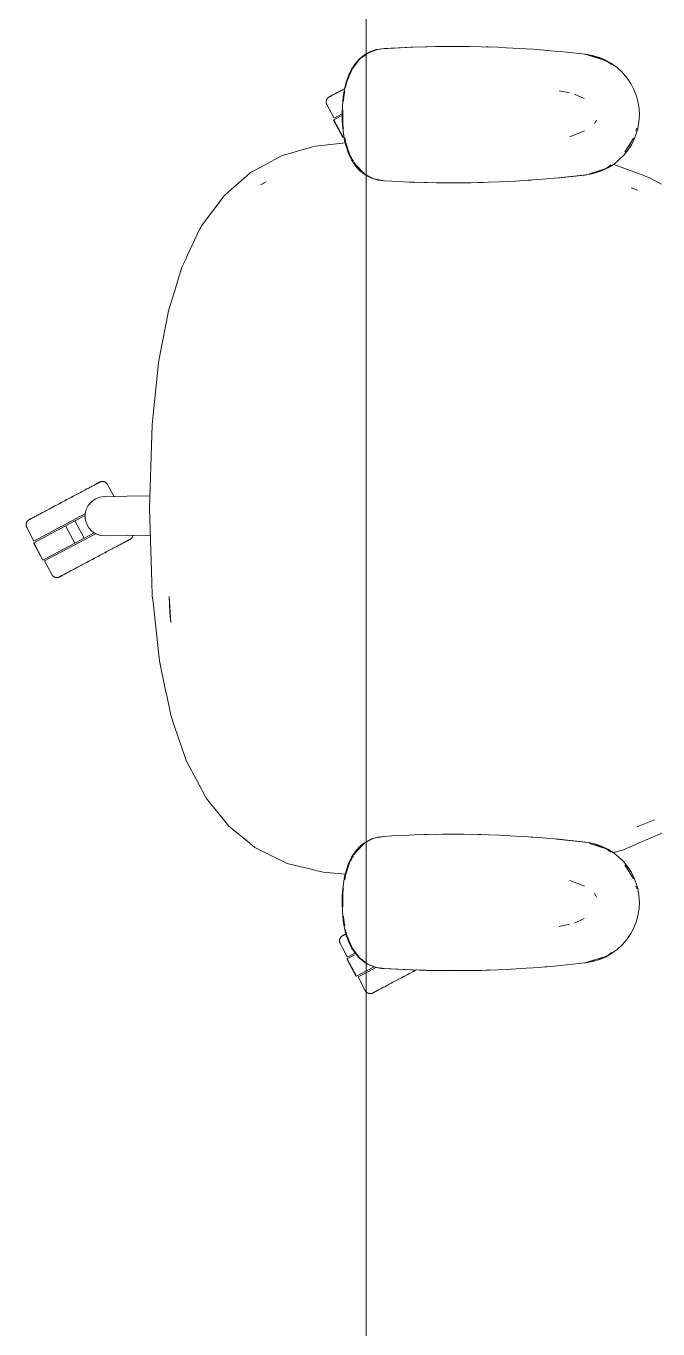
# Model space of a CAD drawing. Header units: millimetres. Extents: x 155927 to 295199, y -4084 to 97293.
# Drawn here: x 195738 to 196188, y 12159 to 13086 of the extents above; entities that cross this region are included whole.
import ezdxf

# ---------------------------------------------------------------- set-up
doc = ezdxf.new("R2010")
doc.units = ezdxf.units.MM
doc.header["$MEASUREMENT"] = 0
doc.layers.add('G-IMPT', color=8, linetype='CONTINUOUS', lineweight=9)
doc.layers.add('I-FURN', color=8, linetype='CONTINUOUS', lineweight=9)

msp = doc.modelspace()

# ---------------------------------------------------------------- linework, layer by layer
at = {"layer": 'G-IMPT'}
for p, q in [((195987.53, 13068.8), (195981.33, 13066.39)), ((195982.36, 13067.06), (195986, 13068.45)), ((195987.35, 13068.82), (195986, 13068.45)), ((195987.35, 13068.82), (195989.74, 13069.26)), ((195987.53, 13068.8), (195991.37, 13069.38)), ((195991.39, 13069.51), (195989.74, 13069.26)), ((196013.17, 13070.6), (195991.39, 13069.51)), ((196011.96, 13070.56), (195991.39, 13069.51)), ((195991.39, 13069.51), (195993, 13069.63)), ((196013.17, 13070.6), (195993, 13069.63)), ((196033.36, 13071.07), (196011.96, 13070.56)), ((196023.53, 13070.9), (196011.96, 13070.56)), ((196011.96, 13070.56), (196013.17, 13070.6)), ((196033.36, 13071.07), (196013.17, 13070.6)), ((196023.53, 13070.9), (196042.75, 13071.11)), ((196033.36, 13071.07), (196023.53, 13070.9)), ((196053.55, 13071.02), (196023.53, 13070.9)), ((196031.32, 13071.05), (196029.41, 13070.97)), ((196033.36, 13071.03), (196031.32, 13071.05)), ((196053.55, 13071.02), (196033.36, 13071.07)), ((196053.55, 13071.02), (196042.75, 13071.11)), ((196053.55, 13071.02), (196061.96, 13070.85)), ((196073.72, 13070.47), (196061.96, 13070.85)), ((196066.9, 13070.72), (196065.4, 13070.73)), ((196068.84, 13070.61), (196066.9, 13070.72)), ((196073.72, 13070.47), (196079.75, 13070.21)), ((196093.89, 13069.4), (196079.75, 13070.21)), ((196098.97, 13069.08), (196093.89, 13069.4)), ((196098.97, 13069.08), (196114.03, 13067.83)), ((196107.16, 13068.43), (196108.83, 13068.26)), ((196114.03, 13067.83), (196118.16, 13067.48)), ((196118.16, 13067.48), (196136.09, 13065.58)), ((195969.87, 13054.93), (195972.52, 13058.98)), ((195975.71, 13062.22), (195970.49, 13055.43)), ((195972.52, 13058.98), (195975.19, 13062.02)), ((195978.93, 13065.1), (195975.19, 13062.02)), ((195980.12, 13065.49), (195975.71, 13062.22)), ((195980.12, 13065.78), (195978.93, 13065.1)), ((195982.36, 13067.06), (195980.12, 13065.78)), ((195981.33, 13066.39), (195980.12, 13065.49)), ((196135.57, 13065.58), (196148.04, 13061.75)), ((196135.57, 13065.58), (196138.89, 13064.66)), ((196136.09, 13065.58), (196141.13, 13064.68)), ((196144.54, 13063.53), (196136.14, 13065.45)), ((196148.04, 13061.75), (196138.89, 13064.66)), ((196145.99, 13063.22), (196141.13, 13064.68)), ((196144.54, 13063.53), (196152.61, 13059.8)), ((196150.23, 13061.41), (196145.99, 13063.22)), ((196150.23, 13061.41), (196154.67, 13058.89)), ((196154.72, 13058.2), (196152.61, 13059.8)), ((196158.76, 13055.9), (196154.67, 13058.89)), ((195966.3, 13046.53), (195967.88, 13050.86)), ((195966.32, 13045.41), (195968.65, 13051.04)), ((195969.87, 13054.93), (195967.88, 13050.86)), ((195970.49, 13055.43), (195968.65, 13051.04)), ((196158.76, 13055.9), (196162.19, 13052.73)), ((196165.52, 13048.9), (196162.19, 13052.73)), ((196168.35, 13044.73), (196165.52, 13048.9)), ((195963.87, 13035.11), (195964.87, 13041.05)), ((195966.3, 13046.53), (195964.87, 13041.05)), ((195966.32, 13045.41), (195965.61, 13041.95)), ((196117.37, 13039.61), (196124.81, 13038.04)), ((196168.35, 13044.73), (196170.54, 13040.57)), ((196170.54, 13040.57), (196172.37, 13035.85)), ((195963.87, 13035.11), (195963.3, 13028.96)), ((195964.28, 13035.45), (195964.09, 13032.25)), ((195965.05, 13039.2), (195964.28, 13035.45)), ((196135.2, 13034), (196128.42, 13037.27)), ((196173.63, 13030.99), (196172.37, 13035.85)), ((196173.63, 13030.99), (196174.28, 13026.47)), ((195963.12, 13022.63), (195963.3, 13028.96)), ((195963.21, 13018.12), (195963.12, 13022.63)), ((195963.69, 13025.74), (195963.5, 13022.63)), ((195963.73, 13015.46), (195963.5, 13022.63)), ((196174.45, 13022.63), (196174.15, 13017.59)), ((196174.45, 13022.63), (196174.28, 13026.47)), ((195963.21, 13018.12), (195963.79, 13010.8)), ((195963.73, 13015.46), (195964.12, 13012.68)), ((196142.82, 13016.58), (196142.52, 13016.13)), ((196143.84, 13018.8), (196142.82, 13016.58)), ((196171.91, 13010.95), (196172.53, 13012.98)), ((196173.28, 13012.64), (196172.71, 13010.51)), ((196174.15, 13017.59), (196173.28, 13012.64)), ((195965.57, 13002.7), (195944.29, 13000.28)), ((195964.9, 13004.04), (195963.79, 13010.8)), ((195965.88, 13000.12), (195964.9, 13004.04)), ((195964.99, 13006.49), (195965.45, 13003.2)), ((195965.45, 13003.2), (195968.48, 12993.81)), ((196124.87, 13006.91), (196135.3, 13011.05)), ((196170.35, 13005.83), (196164.03, 12995.88)), ((196170.35, 13005.83), (196168.19, 13002.16)), ((196171, 13005.74), (196168.76, 13001.23)), ((196171, 13005.74), (196172.71, 13010.51)), ((195920.69, 12993.64), (195919.57, 12993.04)), ((195942.03, 12999.65), (195920.69, 12993.64)), ((195942.03, 12999.65), (195944.29, 13000.28)), ((195965.88, 13000.12), (195967.62, 12995.03)), ((195967.62, 12995.03), (195969.83, 12990.39)), ((195968.48, 12993.81), (195969.95, 12991.36)), ((196163.3, 12993.7), (196159.7, 12990.15)), ((196163.3, 12993.7), (196166.49, 12997.68)), ((196168.19, 13002.16), (196164.03, 12995.88)), ((196168.76, 13001.23), (196166.49, 12997.68)), ((195908.34, 12987.03), (195897.9, 12981.45)), ((195919.57, 12993.04), (195908.34, 12987.03)), ((195969.83, 12990.39), (195970.63, 12989.02)), ((195970.23, 12990.89), (195971.09, 12989.45)), ((195973.08, 12985.56), (195970.63, 12989.02)), ((195971.56, 12988.66), (195973.45, 12985.51)), ((195972.25, 12987.6), (195979.15, 12980.2)), ((195972.25, 12987.6), (195973.53, 12986.13)), ((195975.94, 12982.52), (195973.08, 12985.56)), ((195973.45, 12985.51), (195979.15, 12980.2)), ((195973.67, 12985.97), (195976.74, 12982.44)), ((196150.74, 12984.41), (196138.89, 12980.59)), ((196141.52, 12980.8), (196149.7, 12984)), ((196152.07, 12984.8), (196147.48, 12982.61)), ((196150.74, 12984.41), (196148.04, 12983.51)), ((196150.74, 12984.41), (196154.32, 12986.83)), ((196152.07, 12984.8), (196156.39, 12987.53)), ((196155.5, 12987.41), (196174.44, 12980.47)), ((196159.7, 12990.15), (196156.39, 12987.53)), ((195882.45, 12967.84), (195897.24, 12980.86)), ((195897.24, 12980.86), (195897.9, 12981.45)), ((195905.2, 12972.84), (195909.09, 12974.79)), ((195907.5, 12974.01), (195909.09, 12974.79)), ((195975.94, 12982.52), (195977.26, 12981.38)), ((195979.15, 12980.2), (195976.74, 12982.44)), ((195980.12, 12979.43), (195977.26, 12981.38)), ((195981.39, 12979.1), (195980.12, 12979.73)), ((195980.48, 12979.18), (195984.81, 12977.19)), ((195981.39, 12979.1), (195985.65, 12977)), ((195988.76, 12976.13), (195984.81, 12977.19)), ((195985.65, 12977), (195993, 12975.63)), ((195992.77, 12975.63), (195988.76, 12976.13)), ((195998.44, 12975.34), (195992.77, 12975.63)), ((195998.44, 12975.34), (196011, 12974.73)), ((196014.54, 12974.6), (196011, 12974.73)), ((196030.21, 12974.23), (196014.54, 12974.6)), ((196075.09, 12974.84), (196067.21, 12974.55)), ((196075.09, 12974.84), (196086.4, 12975.38)), ((196095.27, 12975.94), (196086.4, 12975.38)), ((196095.27, 12975.94), (196105.56, 12976.67)), ((196097.31, 12976.08), (196095.41, 12975.99)), ((196097.31, 12976.08), (196098.73, 12976.21)), ((196116.95, 12977.66), (196105.56, 12976.67)), ((196138.39, 12980.01), (196115.44, 12977.55)), ((196115.44, 12977.55), (196135.57, 12979.68)), ((196138.39, 12980.01), (196116.95, 12977.66)), ((196138.39, 12980.01), (196135.57, 12979.68)), ((196138.39, 12980.01), (196143.35, 12981.16)), ((196138.84, 12980.3), (196141.52, 12980.8)), ((196148.04, 12983.51), (196138.89, 12980.59)), ((196147.48, 12982.61), (196143.35, 12981.16)), ((196174.44, 12980.47), (196180.41, 12978.28)), ((196182.17, 12977.36), (196180.41, 12978.28)), ((196190.07, 12973.21), (196182.17, 12977.36)), ((195882.45, 12967.84), (195879.19, 12964.97)), ((195905.2, 12972.84), (195907.5, 12974.01)), ((196017.94, 12974.55), (196021.27, 12974.4)), ((196023.48, 12974.4), (196021.27, 12974.4)), ((196030.21, 12974.23), (196034.72, 12974.17)), ((196034.72, 12974.17), (196049.44, 12974.18)), ((196054.91, 12974.25), (196049.44, 12974.18)), ((196054.91, 12974.25), (196067.21, 12974.55)), ((196061.68, 12974.39), (196059.61, 12974.39)), ((196063.34, 12974.47), (196061.68, 12974.39)), ((196173.13, 12968.87), (196168.67, 12970.51)), ((196168.67, 12970.51), (196172.55, 12969.13)), ((196173.13, 12968.87), (196172.55, 12969.13)), ((195863.9, 12944.51), (195878.47, 12964)), ((195878.47, 12964), (195879.19, 12964.97)), ((195862.07, 12941.45), (195852.81, 12921.81)), ((195862.07, 12941.45), (195862.5, 12942.16)), ((195863.44, 12943.74), (195862.5, 12942.16)), ((195863.9, 12944.51), (195863.44, 12943.74)), ((195849.18, 12914.13), (195852.37, 12920.89)), ((195852.81, 12921.81), (195852.37, 12920.89)), ((195849.18, 12914.13), (195843.86, 12896.86)), ((195843.86, 12896.86), (195839.67, 12883.25)), ((195839.67, 12883.25), (195838.21, 12875.65)), ((195837.51, 12871.98), (195838.21, 12875.65)), ((195837.51, 12871.98), (195832.64, 12846.6)), ((195832.55, 12846.14), (195828.73, 12809.15)), ((195832.55, 12846.14), (195832.64, 12846.6)), ((195828.73, 12809.15), (195828, 12802.08)), ((195827.77, 12794.82), (195828, 12802.08)), ((195826.16, 12742.66), (195827.77, 12794.82)), ((195827.86, 12690.48), (195826.16, 12742.66)), ((195827.86, 12690.48), (195828.18, 12680.54)), ((195828.67, 12676.16), (195828.18, 12680.54)), ((195840.07, 12680), (195841.31, 12661.72)), ((195840.07, 12680), (195840.7, 12668.67)), ((195828.67, 12676.16), (195832.8, 12638.72)), ((195841.31, 12661.72), (195840.7, 12668.67)), ((195833.28, 12634.3), (195832.8, 12638.72)), ((195837.63, 12613.36), (195833.28, 12634.3)), ((195837.63, 12613.36), (195838.4, 12609.68)), ((195838.4, 12609.68), (195841.27, 12595.86)), ((195843.78, 12588.42), (195841.27, 12595.86)), ((195843.78, 12588.42), (195851.93, 12564.33)), ((195852.81, 12562.67), (195851.93, 12564.33)), ((195863.1, 12543.16), (195852.81, 12562.67)), ((195863.1, 12543.16), (195863.83, 12541.79)), ((195866.54, 12536.66), (195863.83, 12541.79)), ((195866.54, 12536.66), (195878.75, 12521.52)), ((195882.51, 12516.86), (195878.75, 12521.52)), ((196185.25, 12521.47), (196173.39, 12516.55)), ((195897.45, 12504.69), (195882.51, 12516.86)), ((196173.12, 12516.44), (196173.39, 12516.55)), ((196182.18, 12508.44), (196190.35, 12512.01)), ((195897.45, 12504.69), (195901.11, 12501.71)), ((195972.25, 12497.65), (195979.15, 12505.05)), ((195975.94, 12502.73), (195973.08, 12499.69)), ((195973.45, 12499.74), (195979.15, 12505.05)), ((195973.67, 12499.28), (195976.74, 12502.81)), ((195975.94, 12502.73), (195977.26, 12503.87)), ((195979.15, 12505.05), (195976.74, 12502.81)), ((195980.12, 12505.82), (195977.26, 12503.87)), ((195981.39, 12506.15), (195980.12, 12505.52)), ((195980.48, 12506.07), (195984.81, 12508.06)), ((195981.39, 12506.15), (195985.65, 12508.25)), ((195988.76, 12509.12), (195984.81, 12508.06)), ((195985.65, 12508.25), (195993, 12509.62)), ((195992.77, 12509.62), (195988.76, 12509.12)), ((195998.44, 12509.91), (195992.77, 12509.62)), ((195998.44, 12509.91), (196011, 12510.52)), ((196014.54, 12510.64), (196011, 12510.52)), ((196030.21, 12511.02), (196014.54, 12510.64)), ((196017.94, 12510.7), (196021.27, 12510.85)), ((196023.48, 12510.85), (196021.27, 12510.85)), ((196030.21, 12511.02), (196034.72, 12511.08)), ((196034.72, 12511.08), (196049.44, 12511.07)), ((196054.91, 12511), (196049.44, 12511.07)), ((196054.91, 12511), (196067.21, 12510.7)), ((196061.68, 12510.86), (196059.61, 12510.86)), ((196063.34, 12510.78), (196061.68, 12510.86)), ((196075.09, 12510.41), (196067.21, 12510.7)), ((196075.09, 12510.41), (196086.4, 12509.87)), ((196095.27, 12509.31), (196086.4, 12509.87)), ((196095.27, 12509.31), (196105.56, 12508.58)), ((196097.31, 12509.17), (196095.41, 12509.26)), ((196097.31, 12509.17), (196098.73, 12509.04)), ((196116.95, 12507.59), (196105.56, 12508.58)), ((196138.39, 12505.24), (196115.44, 12507.7)), ((196115.44, 12507.7), (196135.57, 12505.57)), ((196138.39, 12505.24), (196116.95, 12507.59)), ((196138.39, 12505.24), (196135.57, 12505.57)), ((196138.39, 12505.24), (196143.35, 12504.09)), ((196138.84, 12504.95), (196141.52, 12504.45)), ((196150.74, 12500.84), (196138.89, 12504.66)), ((196148.04, 12501.74), (196138.89, 12504.66)), ((196141.52, 12504.45), (196149.7, 12501.25)), ((196147.48, 12502.64), (196143.35, 12504.09)), ((196152.07, 12500.45), (196147.48, 12502.64)), ((196163.23, 12500.16), (196174.35, 12505.02)), ((196174.35, 12505.02), (196182.18, 12508.44)), ((195901.11, 12501.71), (195908.27, 12498.19)), ((195919.74, 12492.54), (195908.27, 12498.19)), ((195967.62, 12490.22), (195969.83, 12494.86)), ((195968.48, 12491.44), (195969.95, 12493.89)), ((195969.83, 12494.86), (195970.63, 12496.23)), ((195970.23, 12494.36), (195971.09, 12495.8)), ((195973.08, 12499.69), (195970.63, 12496.23)), ((195971.56, 12496.59), (195973.45, 12499.74)), ((195972.25, 12497.65), (195973.53, 12499.12)), ((196150.74, 12500.84), (196148.04, 12501.74)), ((196150.74, 12500.84), (196154.32, 12498.42)), ((196152.07, 12500.45), (196156.39, 12497.72)), ((196163.23, 12500.16), (196155.4, 12497.91)), ((196159.7, 12495.09), (196156.39, 12497.72)), ((196163.3, 12491.55), (196159.7, 12495.09)), ((195919.74, 12492.54), (195924.1, 12490.39)), ((195924.1, 12490.39), (195942.04, 12485.99)), ((195942.04, 12485.99), (195944.42, 12485.41)), ((195949.71, 12484.11), (195944.42, 12485.41)), ((195965.58, 12482.67), (195949.71, 12484.11)), ((195965.88, 12485.13), (195964.9, 12481.21)), ((195965.45, 12482.05), (195968.48, 12491.44)), ((195965.88, 12485.13), (195967.62, 12490.22)), ((196163.3, 12491.55), (196166.49, 12487.57)), ((196170.35, 12479.42), (196164.03, 12489.37)), ((196168.19, 12483.09), (196164.03, 12489.37)), ((196168.76, 12484.02), (196166.49, 12487.57)), ((196171, 12479.51), (196168.76, 12484.02)), ((195964.9, 12481.21), (195963.79, 12474.45)), ((195964.99, 12478.76), (195965.45, 12482.05)), ((196124.87, 12478.34), (196135.3, 12474.2)), ((196170.35, 12479.42), (196168.19, 12483.09)), ((196171, 12479.51), (196172.71, 12474.74)), ((196173.28, 12472.61), (196172.71, 12474.74)), ((195963.21, 12467.13), (195963.12, 12462.62)), ((195963.21, 12467.13), (195963.79, 12474.45)), ((195963.73, 12469.79), (195963.5, 12462.62)), ((195963.73, 12469.79), (195964.12, 12472.57)), ((196142.82, 12468.67), (196142.52, 12469.12)), ((196143.84, 12466.45), (196142.82, 12468.67)), ((196171.91, 12474.3), (196172.53, 12472.27)), ((196174.15, 12467.66), (196173.28, 12472.61)), ((196174.45, 12462.62), (196174.15, 12467.66)), ((195963.12, 12462.62), (195963.3, 12456.29)), ((195963.87, 12450.14), (195963.3, 12456.29)), ((195963.69, 12459.51), (195963.5, 12462.62)), ((196173.63, 12454.26), (196174.28, 12458.78)), ((196174.45, 12462.62), (196174.28, 12458.78)), ((195963.87, 12450.14), (195964.87, 12444.2)), ((195964.28, 12449.8), (195964.09, 12453)), ((195965.05, 12446.05), (195964.28, 12449.8)), ((196117.37, 12445.64), (196124.81, 12447.21)), ((196135.2, 12451.25), (196128.42, 12447.98)), ((196170.54, 12444.68), (196172.37, 12449.4)), ((196173.63, 12454.26), (196172.37, 12449.4)), ((195966.3, 12438.72), (195964.87, 12444.2)), ((195966.32, 12439.84), (195965.61, 12443.3)), ((195966.3, 12438.72), (195967.88, 12434.39)), ((195966.32, 12439.84), (195968.65, 12434.21)), ((196168.35, 12440.52), (196165.52, 12436.35)), ((196168.35, 12440.52), (196170.54, 12444.68)), ((195969.87, 12430.31), (195967.88, 12434.39)), ((195970.49, 12429.82), (195968.65, 12434.21)), ((195969.87, 12430.31), (195972.52, 12426.27)), ((195975.71, 12423.03), (195970.49, 12429.82)), ((196158.76, 12429.35), (196154.67, 12426.36)), ((196158.76, 12429.35), (196162.19, 12432.52)), ((196165.52, 12436.35), (196162.19, 12432.52)), ((195972.52, 12426.27), (195975.19, 12423.23)), ((195978.93, 12420.15), (195975.19, 12423.23)), ((195980.12, 12419.76), (195975.71, 12423.03)), ((195980.12, 12419.47), (195978.93, 12420.15)), ((195981.33, 12418.86), (195980.12, 12419.76)), ((195982.36, 12418.19), (195980.12, 12419.47)), ((196118.16, 12417.77), (196136.09, 12419.67)), ((196135.57, 12419.67), (196148.04, 12423.5)), ((196135.57, 12419.67), (196138.89, 12420.59)), ((196136.09, 12419.67), (196141.13, 12420.57)), ((196144.54, 12421.72), (196136.14, 12419.8)), ((196148.04, 12423.5), (196138.89, 12420.59)), ((196145.99, 12422.03), (196141.13, 12420.57)), ((196144.54, 12421.72), (196152.61, 12425.45)), ((196150.23, 12423.84), (196145.99, 12422.03)), ((196150.23, 12423.84), (196154.67, 12426.36)), ((196154.72, 12427.05), (196152.61, 12425.45)), ((195987.53, 12416.45), (195981.33, 12418.86)), ((195982.36, 12418.19), (195986, 12416.8)), ((195987.35, 12416.43), (195986, 12416.8)), ((195987.35, 12416.43), (195989.74, 12415.99)), ((195987.53, 12416.45), (195991.37, 12415.87)), ((195991.39, 12415.74), (195989.74, 12415.99)), ((196011.96, 12414.69), (195991.39, 12415.74)), ((196013.17, 12414.65), (195991.39, 12415.74)), ((195991.39, 12415.74), (195993, 12415.62)), ((196013.17, 12414.65), (195993, 12415.62)), ((196033.36, 12414.18), (196011.96, 12414.69)), ((196023.53, 12414.35), (196011.96, 12414.69)), ((196011.96, 12414.69), (196013.17, 12414.65)), ((196033.36, 12414.18), (196013.17, 12414.65)), ((196053.55, 12414.23), (196023.53, 12414.35)), ((196033.36, 12414.18), (196023.53, 12414.35)), ((196023.53, 12414.35), (196042.75, 12414.14)), ((196031.32, 12414.2), (196029.41, 12414.27)), ((196033.36, 12414.22), (196031.32, 12414.2)), ((196053.55, 12414.23), (196033.36, 12414.18)), ((196053.55, 12414.23), (196042.75, 12414.14)), ((196053.55, 12414.23), (196061.96, 12414.39)), ((196073.72, 12414.78), (196061.96, 12414.39)), ((196066.9, 12414.53), (196065.4, 12414.52)), ((196068.84, 12414.64), (196066.9, 12414.53)), ((196073.72, 12414.78), (196079.75, 12415.04)), ((196093.89, 12415.85), (196079.75, 12415.04)), ((196098.97, 12416.17), (196093.89, 12415.85)), ((196098.97, 12416.17), (196114.03, 12417.42)), ((196107.16, 12416.82), (196108.83, 12416.99)), ((196114.03, 12417.42), (196118.16, 12417.77))]:
    msp.add_line(p, q, dxfattribs=at)
at = {"layer": 'I-FURN'}
for p, q in [((195980.12, 12100.42), (195980.12, 13500.42)), ((195980.12, 13500.42), (195980.12, 12100.42)), ((195961.94, 13039.49), (195961.21, 13039.1)), ((195962.69, 13039.89), (195961.94, 13039.49)), ((195963.46, 13040.3), (195962.69, 13039.89)), ((195964.26, 13040.73), (195963.46, 13040.3)), ((195965.09, 13041.16), (195964.26, 13040.73)), ((195951.78, 13031.79), (195951.79, 13031.95)), ((195951.78, 13031.63), (195951.78, 13031.79)), ((195951.78, 13031.47), (195951.78, 13031.63)), ((195951.8, 13031.31), (195951.78, 13031.47)), ((195951.79, 13031.95), (195951.81, 13032.11)), ((195951.81, 13031.15), (195951.8, 13031.31)), ((195951.81, 13032.11), (195951.83, 13032.27)), ((195951.84, 13030.99), (195951.81, 13031.15)), ((195951.83, 13032.27), (195951.85, 13032.43)), ((195951.87, 13030.83), (195951.84, 13030.99)), ((195951.85, 13032.43), (195951.89, 13032.59)), ((195951.9, 13030.67), (195951.87, 13030.83)), ((195951.89, 13032.59), (195951.93, 13032.75)), ((195951.95, 13030.52), (195951.9, 13030.67)), ((195951.93, 13032.75), (195951.97, 13032.9)), ((195952, 13030.37), (195951.95, 13030.52)), ((195951.97, 13032.9), (195952.03, 13033.05)), ((195952.05, 13030.21), (195952, 13030.37)), ((195952.03, 13033.05), (195952.08, 13033.2)), ((195952.11, 13030.07), (195952.05, 13030.21)), ((195952.08, 13033.2), (195952.15, 13033.35)), ((195952.15, 13033.35), (195952.22, 13033.5)), ((195952.22, 13033.5), (195952.3, 13033.64)), ((195952.3, 13033.64), (195952.38, 13033.78)), ((195952.38, 13033.78), (195952.46, 13033.91)), ((195952.46, 13033.91), (195952.56, 13034.05)), ((195952.56, 13034.05), (195952.65, 13034.17)), ((195952.65, 13034.17), (195952.76, 13034.3)), ((195952.76, 13034.3), (195952.87, 13034.42)), ((195952.87, 13034.42), (195952.98, 13034.53)), ((195952.98, 13034.53), (195953.09, 13034.64)), ((195953.09, 13034.64), (195953.22, 13034.75)), ((195953.22, 13034.75), (195953.34, 13034.85)), ((195953.34, 13034.85), (195953.47, 13034.95)), ((195953.47, 13034.95), (195953.6, 13035.04)), ((195953.6, 13035.04), (195953.74, 13035.12)), ((195953.74, 13035.12), (195953.88, 13035.2)), ((195953.88, 13035.2), (195953.92, 13035.23)), ((195953.97, 13035.25), (195953.92, 13035.23)), ((195953.92, 13035.23), (195953.94, 13035.24)), ((195953.92, 13035.23), (195953.92, 13035.23)), ((195953.94, 13035.24), (195954, 13035.27)), ((195954.05, 13035.29), (195953.97, 13035.25)), ((195954, 13035.27), (195954.1, 13035.32)), ((195954.17, 13035.36), (195954.05, 13035.29)), ((195954.1, 13035.32), (195954.24, 13035.4)), ((195954.33, 13035.45), (195954.17, 13035.36)), ((195954.24, 13035.4), (195954.42, 13035.49)), ((195954.53, 13035.55), (195954.33, 13035.45)), ((195954.42, 13035.49), (195954.64, 13035.61)), ((195954.77, 13035.68), (195954.53, 13035.55)), ((195954.64, 13035.61), (195954.9, 13035.75)), ((195955.05, 13035.83), (195954.77, 13035.68)), ((195954.9, 13035.75), (195955.19, 13035.9)), ((195955.37, 13036), (195955.05, 13035.83)), ((195955.19, 13035.9), (195955.53, 13036.08)), ((195955.73, 13036.19), (195955.37, 13036)), ((195955.53, 13036.08), (195955.9, 13036.28)), ((195956.12, 13036.4), (195955.73, 13036.19)), ((195955.9, 13036.28), (195956.31, 13036.5)), ((195956.55, 13036.62), (195956.12, 13036.4)), ((195956.31, 13036.5), (195956.76, 13036.74)), ((195957.01, 13036.87), (195956.55, 13036.62)), ((195956.76, 13036.74), (195957.24, 13036.99)), ((195957.52, 13037.14), (195957.01, 13036.87)), ((195957.24, 13036.99), (195957.76, 13037.27)), ((195958.05, 13037.42), (195957.52, 13037.14)), ((195957.76, 13037.27), (195958.31, 13037.56)), ((195958.62, 13037.73), (195958.05, 13037.42)), ((195958.31, 13037.56), (195958.89, 13037.87)), ((195959.22, 13038.05), (195958.62, 13037.73)), ((195959.86, 13038.38), (195959.22, 13038.05)), ((195960.52, 13038.74), (195959.86, 13038.38)), ((195961.21, 13039.1), (195960.52, 13038.74)), ((195952.18, 13029.92), (195952.11, 13030.07)), ((195952.25, 13029.77), (195952.18, 13029.92)), ((195952.25, 13029.77), (195957.4, 13020.09)), ((195957.22, 13018.86), (195962.51, 13021.67)), ((195957.4, 13020.09), (195963.03, 13023.08)), ((195957.05, 13018.77), (195963.62, 13006.41)), ((195963.79, 13006.5), (195957.22, 13018.86)), ((195963.89, 13006.55), (195963.79, 13006.5)), ((195791.12, 12761.55), (195791.27, 12761.61)), ((195791.27, 12761.61), (195791.43, 12761.67)), ((195791.43, 12761.67), (195791.58, 12761.72)), ((195791.58, 12761.72), (195791.73, 12761.76)), ((195791.73, 12761.76), (195791.89, 12761.8)), ((195791.89, 12761.8), (195792.05, 12761.83)), ((195792.05, 12761.83), (195792.21, 12761.85)), ((195792.21, 12761.85), (195792.37, 12761.87)), ((195792.37, 12761.87), (195792.53, 12761.88)), ((195792.53, 12761.88), (195792.69, 12761.88)), ((195792.69, 12761.88), (195792.85, 12761.88)), ((195792.85, 12761.88), (195793.01, 12761.87)), ((195793.01, 12761.87), (195793.17, 12761.86)), ((195793.17, 12761.86), (195793.33, 12761.84)), ((195793.33, 12761.84), (195793.49, 12761.81)), ((195793.49, 12761.81), (195793.65, 12761.78)), ((195793.65, 12761.78), (195793.81, 12761.74)), ((195793.81, 12761.74), (195793.96, 12761.69)), ((195793.96, 12761.69), (195794.11, 12761.64)), ((195794.11, 12761.64), (195794.26, 12761.58)), ((195794.26, 12761.58), (195794.41, 12761.51)), ((195773.86, 12752.39), (195772.9, 12751.88)), ((195773.35, 12752.11), (195774.3, 12752.62)), ((195774.81, 12752.89), (195773.86, 12752.39)), ((195774.3, 12752.62), (195775.24, 12753.12)), ((195775.74, 12753.38), (195774.81, 12752.89)), ((195775.24, 12753.12), (195776.16, 12753.61)), ((195776.65, 12753.87), (195775.74, 12753.38)), ((195776.16, 12753.61), (195777.06, 12754.09)), ((195777.54, 12754.35), (195776.65, 12753.87)), ((195777.06, 12754.09), (195777.95, 12754.56)), ((195778.42, 12754.81), (195777.54, 12754.35)), ((195777.95, 12754.56), (195778.82, 12755.02)), ((195779.28, 12755.27), (195778.42, 12754.81)), ((195778.82, 12755.02), (195779.67, 12755.47)), ((195780.11, 12755.71), (195779.28, 12755.27)), ((195780.93, 12756.14), (195780.11, 12755.71)), ((195781.71, 12756.56), (195780.93, 12756.14)), ((195782.47, 12756.97), (195781.71, 12756.56)), ((195783.21, 12757.36), (195782.47, 12756.97)), ((195783.92, 12757.73), (195783.21, 12757.36)), ((195784.6, 12758.09), (195783.92, 12757.73)), ((195785.24, 12758.44), (195784.6, 12758.09)), ((195785.86, 12758.77), (195785.24, 12758.44)), ((195786.44, 12759.08), (195785.86, 12758.77)), ((195786.13, 12758.91), (195786.7, 12759.21)), ((195786.99, 12759.37), (195786.44, 12759.08)), ((195786.7, 12759.21), (195787.24, 12759.5)), ((195787.51, 12759.64), (195786.99, 12759.37)), ((195787.24, 12759.5), (195787.74, 12759.76)), ((195787.99, 12759.9), (195787.51, 12759.64)), ((195787.74, 12759.76), (195788.2, 12760.01)), ((195788.44, 12760.14), (195787.99, 12759.9)), ((195788.2, 12760.01), (195788.63, 12760.24)), ((195788.85, 12760.36), (195788.44, 12760.14)), ((195788.63, 12760.24), (195789.03, 12760.45)), ((195789.22, 12760.55), (195788.85, 12760.36)), ((195789.03, 12760.45), (195789.38, 12760.64)), ((195789.56, 12760.73), (195789.22, 12760.55)), ((195789.38, 12760.64), (195789.7, 12760.81)), ((195789.86, 12760.89), (195789.56, 12760.73)), ((195789.7, 12760.81), (195789.98, 12760.96)), ((195790.11, 12761.03), (195789.86, 12760.89)), ((195789.98, 12760.96), (195790.22, 12761.08)), ((195790.33, 12761.14), (195790.11, 12761.03)), ((195790.22, 12761.08), (195790.42, 12761.19)), ((195790.51, 12761.24), (195790.33, 12761.14)), ((195790.42, 12761.19), (195790.58, 12761.28)), ((195790.65, 12761.32), (195790.51, 12761.24)), ((195790.58, 12761.28), (195790.7, 12761.34)), ((195790.75, 12761.37), (195790.65, 12761.32)), ((195790.7, 12761.34), (195790.79, 12761.39)), ((195790.81, 12761.4), (195790.75, 12761.37)), ((195790.79, 12761.39), (195790.83, 12761.41)), ((195790.83, 12761.41), (195790.81, 12761.4)), ((195790.83, 12761.41), (195790.98, 12761.48)), ((195790.83, 12761.41), (195790.83, 12761.41)), ((195790.98, 12761.48), (195791.12, 12761.55)), ((195794.41, 12761.51), (195794.56, 12761.44)), ((195794.56, 12761.44), (195794.7, 12761.37)), ((195794.7, 12761.37), (195794.84, 12761.29)), ((195794.84, 12761.29), (195794.97, 12761.2)), ((195794.97, 12761.2), (195795.1, 12761.11)), ((195795.1, 12761.11), (195795.23, 12761.01)), ((195795.23, 12761.01), (195795.36, 12760.91)), ((195795.36, 12760.91), (195795.48, 12760.8)), ((195795.48, 12760.8), (195795.59, 12760.69)), ((195795.59, 12760.69), (195795.7, 12760.57)), ((195795.7, 12760.57), (195795.81, 12760.45)), ((195795.81, 12760.45), (195795.91, 12760.32)), ((195795.91, 12760.32), (195796.01, 12760.19)), ((195796.01, 12760.19), (195796.1, 12760.06)), ((195796.1, 12760.06), (195796.18, 12759.92)), ((195796.18, 12759.92), (195796.26, 12759.78)), ((195796.26, 12759.78), (195796.28, 12759.74)), ((195800.99, 12750.9), (195796.28, 12759.74)), ((195755.66, 12742.71), (195756.59, 12743.2)), ((195757.1, 12743.47), (195756.16, 12742.97)), ((195756.59, 12743.2), (195757.53, 12743.7)), ((195758.05, 12743.98), (195757.1, 12743.47)), ((195757.53, 12743.7), (195758.49, 12744.21)), ((195759.01, 12744.49), (195758.05, 12743.98)), ((195758.49, 12744.21), (195759.46, 12744.73)), ((195759.99, 12745.01), (195759.01, 12744.49)), ((195759.46, 12744.73), (195760.44, 12745.25)), ((195760.97, 12745.53), (195759.99, 12745.01)), ((195760.44, 12745.25), (195761.42, 12745.77)), ((195761.96, 12746.06), (195760.97, 12745.53)), ((195761.42, 12745.77), (195762.42, 12746.3)), ((195762.96, 12746.59), (195761.96, 12746.06)), ((195762.42, 12746.3), (195763.42, 12746.83)), ((195763.96, 12747.12), (195762.96, 12746.59)), ((195763.42, 12746.83), (195764.42, 12747.37)), ((195764.96, 12747.66), (195763.96, 12747.12)), ((195764.42, 12747.37), (195765.43, 12747.9)), ((195765.97, 12748.19), (195764.96, 12747.66)), ((195765.43, 12747.9), (195766.43, 12748.44)), ((195766.97, 12748.72), (195765.97, 12748.19)), ((195766.43, 12748.44), (195767.43, 12748.97)), ((195767.98, 12749.26), (195766.97, 12748.72)), ((195767.43, 12748.97), (195768.44, 12749.5)), ((195768.98, 12749.79), (195767.98, 12749.26)), ((195768.44, 12749.5), (195769.43, 12750.03)), ((195769.97, 12750.32), (195768.98, 12749.79)), ((195769.43, 12750.03), (195770.42, 12750.56)), ((195770.96, 12750.84), (195769.97, 12750.32)), ((195770.42, 12750.56), (195771.41, 12751.08)), ((195771.94, 12751.36), (195770.96, 12750.84)), ((195771.41, 12751.08), (195772.38, 12751.6)), ((195772.9, 12751.88), (195771.94, 12751.36)), ((195772.38, 12751.6), (195773.35, 12752.11)), ((195781.17, 12741.86), (195782.69, 12744.88)), ((195782.69, 12744.88), (195784.88, 12747.44)), ((195784.88, 12747.44), (195787.62, 12749.41)), ((195787.62, 12749.41), (195790.76, 12750.66)), ((195790.76, 12750.66), (195794.1, 12751.12)), ((195794.1, 12751.12), (195826.44, 12751.69)), ((195739.4, 12733.75), (195739.51, 12733.87)), ((195739.51, 12733.87), (195739.62, 12733.99)), ((195739.62, 12733.99), (195739.74, 12734.1)), ((195739.74, 12734.1), (195739.86, 12734.21)), ((195739.86, 12734.21), (195739.98, 12734.31)), ((195739.98, 12734.31), (195740.11, 12734.4)), ((195740.11, 12734.4), (195740.24, 12734.49)), ((195740.24, 12734.49), (195740.38, 12734.58)), ((195740.38, 12734.58), (195740.52, 12734.66)), ((195740.52, 12734.66), (195740.56, 12734.68)), ((195740.56, 12734.68), (195740.58, 12734.69)), ((195740.57, 12734.68), (195740.56, 12734.68)), ((195740.61, 12734.71), (195740.57, 12734.68)), ((195740.58, 12734.69), (195740.64, 12734.72)), ((195740.69, 12734.75), (195740.61, 12734.71)), ((195740.64, 12734.72), (195740.74, 12734.78)), ((195740.81, 12734.81), (195740.69, 12734.75)), ((195740.74, 12734.78), (195740.88, 12734.85)), ((195740.97, 12734.9), (195740.81, 12734.81)), ((195740.88, 12734.85), (195741.06, 12734.95)), ((195741.17, 12735.01), (195740.97, 12734.9)), ((195741.06, 12734.95), (195741.28, 12735.06)), ((195741.41, 12735.13), (195741.17, 12735.01)), ((195741.28, 12735.06), (195741.54, 12735.2)), ((195741.69, 12735.28), (195741.41, 12735.13)), ((195741.54, 12735.2), (195741.84, 12735.36)), ((195742.01, 12735.45), (195741.69, 12735.28)), ((195741.84, 12735.36), (195742.17, 12735.54)), ((195742.37, 12735.64), (195742.01, 12735.45)), ((195742.17, 12735.54), (195742.54, 12735.73)), ((195742.76, 12735.85), (195742.37, 12735.64)), ((195742.54, 12735.73), (195742.95, 12735.95)), ((195743.19, 12736.08), (195742.76, 12735.85)), ((195742.95, 12735.95), (195743.4, 12736.19)), ((195743.66, 12736.33), (195743.19, 12736.08)), ((195743.4, 12736.19), (195743.88, 12736.45)), ((195744.16, 12736.59), (195743.66, 12736.33)), ((195743.88, 12736.45), (195744.4, 12736.72)), ((195744.04, 12719.54), (195780.76, 12739.07)), ((195744.69, 12736.88), (195744.16, 12736.59)), ((195744.4, 12736.72), (195744.95, 12737.01)), ((195745.26, 12737.18), (195744.69, 12736.88)), ((195744.95, 12737.01), (195745.53, 12737.33)), ((195745.86, 12737.5), (195745.26, 12737.18)), ((195746.5, 12737.84), (195745.86, 12737.5)), ((195747.16, 12738.19), (195746.5, 12737.84)), ((195747.85, 12738.56), (195747.16, 12738.19)), ((195748.58, 12738.94), (195747.85, 12738.56)), ((195749.33, 12739.34), (195748.58, 12738.94)), ((195750.1, 12739.75), (195749.33, 12739.34)), ((195750.9, 12740.18), (195750.1, 12739.75)), ((195751.73, 12740.62), (195750.9, 12740.18)), ((195752.57, 12741.07), (195751.73, 12740.62)), ((195753.44, 12741.53), (195752.57, 12741.07)), ((195754.33, 12742), (195753.44, 12741.53)), ((195755.24, 12742.48), (195754.33, 12742)), ((195754.74, 12742.22), (195755.66, 12742.71)), ((195756.16, 12742.97), (195755.24, 12742.48)), ((195766.57, 12730.39), (195773.21, 12733.92)), ((195773.21, 12733.92), (195780.35, 12737.72)), ((195779.78, 12721.56), (195773.21, 12733.92)), ((195780.42, 12738.57), (195781.17, 12741.86)), ((195780.48, 12735.2), (195780.42, 12738.57)), ((195781.35, 12731.94), (195780.48, 12735.2)), ((195738.42, 12731.25), (195738.43, 12731.41)), ((195738.42, 12731.09), (195738.42, 12731.25)), ((195738.43, 12730.93), (195738.42, 12731.09)), ((195738.43, 12731.41), (195738.45, 12731.57)), ((195738.44, 12730.76), (195738.43, 12730.93)), ((195738.45, 12730.6), (195738.44, 12730.76)), ((195738.45, 12731.57), (195738.47, 12731.73)), ((195738.48, 12730.44), (195738.45, 12730.6)), ((195738.47, 12731.73), (195738.49, 12731.89)), ((195738.51, 12730.29), (195738.48, 12730.44)), ((195738.49, 12731.89), (195738.53, 12732.05)), ((195738.55, 12730.13), (195738.51, 12730.29)), ((195738.53, 12732.05), (195738.57, 12732.2)), ((195738.59, 12729.97), (195738.55, 12730.13)), ((195738.57, 12732.2), (195738.62, 12732.36)), ((195738.64, 12729.82), (195738.59, 12729.97)), ((195738.62, 12732.36), (195738.67, 12732.51)), ((195738.69, 12729.67), (195738.64, 12729.82)), ((195738.67, 12732.51), (195738.73, 12732.66)), ((195738.75, 12729.52), (195738.69, 12729.67)), ((195738.73, 12732.66), (195738.79, 12732.81)), ((195738.82, 12729.37), (195738.75, 12729.52)), ((195738.79, 12732.81), (195738.86, 12732.95)), ((195738.89, 12729.23), (195738.82, 12729.37)), ((195738.86, 12732.95), (195738.94, 12733.09)), ((195738.89, 12729.23), (195744.04, 12719.54)), ((195738.94, 12733.09), (195739.02, 12733.23)), ((195739.02, 12733.23), (195739.11, 12733.37)), ((195739.11, 12733.37), (195739.2, 12733.5)), ((195739.2, 12733.5), (195739.3, 12733.63)), ((195739.3, 12733.63), (195739.4, 12733.75)), ((195743.86, 12718.31), (195766.57, 12730.39)), ((195751.55, 12705.42), (195788.3, 12724.96)), ((195773.14, 12718.03), (195766.57, 12730.39)), ((195786.93, 12725.36), (195779.78, 12721.56)), ((195782.97, 12728.98), (195781.35, 12731.94)), ((195785.25, 12726.5), (195782.97, 12728.98)), ((195788.06, 12724.63), (195785.25, 12726.5)), ((195791.23, 12723.49), (195788.06, 12724.63)), ((195743.69, 12718.22), (195750.26, 12705.86)), ((195750.43, 12705.95), (195743.86, 12718.31)), ((195773.14, 12718.03), (195750.43, 12705.95)), ((195779.78, 12721.56), (195773.14, 12718.03)), ((195794.59, 12723.14), (195791.23, 12723.49)), ((195826.78, 12723.7), (195794.59, 12723.14)), ((195801.26, 12714.86), (195802.09, 12715.3)), ((195802.09, 12715.3), (195802.89, 12715.72)), ((195802.89, 12715.72), (195803.66, 12716.13)), ((195803.66, 12716.13), (195804.41, 12716.53)), ((195804.41, 12716.53), (195805.13, 12716.92)), ((195805.13, 12716.92), (195805.83, 12717.29)), ((195805.83, 12717.29), (195806.49, 12717.64)), ((195806.49, 12717.64), (195807.13, 12717.98)), ((195807.13, 12717.98), (195807.73, 12718.3)), ((195808.04, 12718.46), (195807.45, 12718.15)), ((195807.73, 12718.3), (195808.3, 12718.6)), ((195808.59, 12718.75), (195808.04, 12718.46)), ((195808.3, 12718.6), (195808.83, 12718.88)), ((195809.11, 12719.03), (195808.59, 12718.75)), ((195808.83, 12718.88), (195809.33, 12719.15)), ((195809.59, 12719.29), (195809.11, 12719.03)), ((195809.33, 12719.15), (195809.8, 12719.4)), ((195810.04, 12719.52), (195809.59, 12719.29)), ((195809.8, 12719.4), (195810.23, 12719.63)), ((195810.45, 12719.74), (195810.04, 12719.52)), ((195810.23, 12719.63), (195810.62, 12719.83)), ((195810.82, 12719.94), (195810.45, 12719.74)), ((195810.62, 12719.83), (195810.98, 12720.02)), ((195811.15, 12720.12), (195810.82, 12719.94)), ((195810.98, 12720.02), (195811.3, 12720.19)), ((195811.45, 12720.28), (195811.15, 12720.12)), ((195811.3, 12720.19), (195811.57, 12720.34)), ((195811.71, 12720.41), (195811.45, 12720.28)), ((195811.57, 12720.34), (195811.82, 12720.47)), ((195811.93, 12720.53), (195811.71, 12720.41)), ((195811.82, 12720.47), (195812.02, 12720.58)), ((195812.11, 12720.63), (195811.93, 12720.53)), ((195812.02, 12720.58), (195812.18, 12720.66)), ((195812.25, 12720.7), (195812.11, 12720.63)), ((195812.18, 12720.66), (195812.3, 12720.73)), ((195812.35, 12720.75), (195812.25, 12720.7)), ((195812.3, 12720.73), (195812.38, 12720.77)), ((195812.41, 12720.79), (195812.35, 12720.75)), ((195812.38, 12720.77), (195812.42, 12720.79)), ((195812.43, 12720.8), (195812.41, 12720.79)), ((195812.42, 12720.79), (195812.43, 12720.8)), ((195812.47, 12720.82), (195812.43, 12720.8)), ((195812.61, 12720.9), (195812.47, 12720.82)), ((195812.74, 12720.98), (195812.61, 12720.9)), ((195812.88, 12721.07), (195812.74, 12720.98)), ((195813.01, 12721.17), (195812.88, 12721.07)), ((195813.13, 12721.27), (195813.01, 12721.17)), ((195813.25, 12721.38), (195813.13, 12721.27)), ((195813.37, 12721.49), (195813.25, 12721.38)), ((195813.48, 12721.6), (195813.37, 12721.49)), ((195813.59, 12721.72), (195813.48, 12721.6)), ((195813.69, 12721.85), (195813.59, 12721.72)), ((195813.79, 12721.98), (195813.69, 12721.85)), ((195813.88, 12722.11), (195813.79, 12721.98)), ((195813.97, 12722.24), (195813.88, 12722.11)), ((195814.05, 12722.38), (195813.97, 12722.24)), ((195814.13, 12722.52), (195814.05, 12722.38)), ((195814.2, 12722.67), (195814.13, 12722.52)), ((195814.26, 12722.82), (195814.2, 12722.67)), ((195814.32, 12722.97), (195814.26, 12722.82)), ((195814.37, 12723.12), (195814.32, 12722.97)), ((195814.42, 12723.27), (195814.37, 12723.12)), ((195814.46, 12723.43), (195814.42, 12723.27)), ((195784.01, 12705.69), (195785.01, 12706.22)), ((195785.55, 12706.51), (195784.55, 12705.97)), ((195785.01, 12706.22), (195786.02, 12706.75)), ((195786.56, 12707.04), (195785.55, 12706.51)), ((195786.02, 12706.75), (195787.02, 12707.29)), ((195787.56, 12707.57), (195786.56, 12707.04)), ((195787.02, 12707.29), (195788.03, 12707.82)), ((195788.57, 12708.11), (195787.56, 12707.57)), ((195788.03, 12707.82), (195789.03, 12708.35)), ((195789.57, 12708.64), (195788.57, 12708.11)), ((195789.03, 12708.35), (195790.03, 12708.89)), ((195790.57, 12709.17), (195789.57, 12708.64)), ((195790.03, 12708.89), (195791.03, 12709.42)), ((195791.56, 12709.7), (195790.57, 12709.17)), ((195791.03, 12709.42), (195792.02, 12709.94)), ((195792.55, 12710.23), (195791.56, 12709.7)), ((195792.02, 12709.94), (195793, 12710.47)), ((195793.53, 12710.75), (195792.55, 12710.23)), ((195793, 12710.47), (195793.98, 12710.98)), ((195794.5, 12711.26), (195793.53, 12710.75)), ((195793.98, 12710.98), (195794.94, 12711.5)), ((195795.46, 12711.77), (195794.5, 12711.26)), ((195794.94, 12711.5), (195795.89, 12712)), ((195796.4, 12712.27), (195795.46, 12711.77)), ((195795.89, 12712), (195796.83, 12712.5)), ((195797.33, 12712.77), (195796.4, 12712.27)), ((195796.83, 12712.5), (195797.75, 12712.99)), ((195798.24, 12713.25), (195797.33, 12712.77)), ((195797.75, 12712.99), (195798.66, 12713.47)), ((195798.66, 12713.47), (195799.55, 12713.95)), ((195799.55, 12713.95), (195800.41, 12714.41)), ((195800.41, 12714.41), (195801.26, 12714.86)), ((195751.55, 12705.42), (195756.7, 12695.73)), ((195767.13, 12696.71), (195767.75, 12697.04)), ((195767.75, 12697.04), (195768.39, 12697.38)), ((195768.39, 12697.38), (195769.07, 12697.74)), ((195769.07, 12697.74), (195769.78, 12698.12)), ((195769.78, 12698.12), (195770.51, 12698.51)), ((195770.51, 12698.51), (195771.28, 12698.91)), ((195771.28, 12698.91), (195772.06, 12699.33)), ((195772.06, 12699.33), (195772.88, 12699.76)), ((195772.88, 12699.76), (195773.71, 12700.21)), ((195774.17, 12700.45), (195773.32, 12700)), ((195773.71, 12700.21), (195774.57, 12700.66)), ((195775.04, 12700.91), (195774.17, 12700.45)), ((195774.57, 12700.66), (195775.44, 12701.13)), ((195775.93, 12701.39), (195775.04, 12700.91)), ((195775.44, 12701.13), (195776.34, 12701.61)), ((195776.83, 12701.87), (195775.93, 12701.39)), ((195776.34, 12701.61), (195777.25, 12702.09)), ((195777.75, 12702.36), (195776.83, 12701.87)), ((195777.25, 12702.09), (195778.18, 12702.59)), ((195778.69, 12702.86), (195777.75, 12702.36)), ((195778.18, 12702.59), (195779.13, 12703.09)), ((195779.64, 12703.36), (195778.69, 12702.86)), ((195779.13, 12703.09), (195780.09, 12703.6)), ((195780.61, 12703.88), (195779.64, 12703.36)), ((195780.09, 12703.6), (195781.05, 12704.11)), ((195781.58, 12704.39), (195780.61, 12703.88)), ((195781.05, 12704.11), (195782.03, 12704.63)), ((195782.56, 12704.92), (195781.58, 12704.39)), ((195782.03, 12704.63), (195783.02, 12705.16)), ((195783.56, 12705.44), (195782.56, 12704.92)), ((195783.02, 12705.16), (195784.01, 12705.69)), ((195784.55, 12705.97), (195783.56, 12705.44)), ((195756.73, 12695.69), (195756.7, 12695.73)), ((195756.81, 12695.55), (195756.73, 12695.69)), ((195756.89, 12695.42), (195756.81, 12695.55)), ((195756.98, 12695.28), (195756.89, 12695.42)), ((195757.08, 12695.15), (195756.98, 12695.28)), ((195757.18, 12695.03), (195757.08, 12695.15)), ((195757.29, 12694.91), (195757.18, 12695.03)), ((195757.4, 12694.79), (195757.29, 12694.91)), ((195757.51, 12694.68), (195757.4, 12694.79)), ((195757.63, 12694.57), (195757.51, 12694.68)), ((195757.76, 12694.47), (195757.63, 12694.57)), ((195757.88, 12694.37), (195757.76, 12694.47)), ((195758.02, 12694.28), (195757.88, 12694.37)), ((195758.15, 12694.19), (195758.02, 12694.28)), ((195758.29, 12694.11), (195758.15, 12694.19)), ((195758.43, 12694.03), (195758.29, 12694.11)), ((195758.58, 12693.96), (195758.43, 12694.03)), ((195758.73, 12693.9), (195758.58, 12693.96)), ((195758.88, 12693.84), (195758.73, 12693.9)), ((195759.03, 12693.79), (195758.88, 12693.84)), ((195759.18, 12693.74), (195759.03, 12693.79)), ((195759.34, 12693.7), (195759.18, 12693.74)), ((195759.5, 12693.67), (195759.34, 12693.7)), ((195759.66, 12693.64), (195759.5, 12693.67)), ((195759.82, 12693.62), (195759.66, 12693.64)), ((195759.98, 12693.6), (195759.82, 12693.62)), ((195760.14, 12693.59), (195759.98, 12693.6)), ((195760.3, 12693.59), (195760.14, 12693.59)), ((195760.46, 12693.6), (195760.3, 12693.59)), ((195760.62, 12693.61), (195760.46, 12693.6)), ((195760.78, 12693.63), (195760.62, 12693.61)), ((195760.94, 12693.65), (195760.78, 12693.63)), ((195761.1, 12693.68), (195760.94, 12693.65)), ((195761.26, 12693.72), (195761.1, 12693.68)), ((195761.41, 12693.76), (195761.26, 12693.72)), ((195761.56, 12693.81), (195761.41, 12693.76)), ((195761.72, 12693.86), (195761.56, 12693.81)), ((195761.86, 12693.92), (195761.72, 12693.86)), ((195762.01, 12693.99), (195761.86, 12693.92)), ((195762.16, 12694.06), (195762.01, 12693.99)), ((195762.2, 12694.09), (195762.16, 12694.07)), ((195762.16, 12694.06), (195762.18, 12694.08)), ((195762.16, 12694.07), (195762.16, 12694.06)), ((195762.18, 12694.08), (195762.24, 12694.11)), ((195762.28, 12694.13), (195762.2, 12694.09)), ((195762.24, 12694.11), (195762.34, 12694.16)), ((195762.41, 12694.2), (195762.28, 12694.13)), ((195762.34, 12694.16), (195762.48, 12694.24)), ((195762.57, 12694.28), (195762.41, 12694.2)), ((195762.48, 12694.24), (195762.66, 12694.33)), ((195762.77, 12694.39), (195762.57, 12694.28)), ((195762.66, 12694.33), (195762.88, 12694.45)), ((195763.01, 12694.52), (195762.77, 12694.39)), ((195762.88, 12694.45), (195763.13, 12694.58)), ((195763.29, 12694.67), (195763.01, 12694.52)), ((195763.13, 12694.58), (195763.43, 12694.74)), ((195763.61, 12694.84), (195763.29, 12694.67)), ((195763.43, 12694.74), (195763.77, 12694.92)), ((195763.96, 12695.03), (195763.61, 12694.84)), ((195763.77, 12694.92), (195764.14, 12695.12)), ((195764.36, 12695.23), (195763.96, 12695.03)), ((195764.14, 12695.12), (195764.55, 12695.34)), ((195764.79, 12695.46), (195764.36, 12695.23)), ((195764.55, 12695.34), (195765, 12695.57)), ((195765.25, 12695.71), (195764.79, 12695.46)), ((195765, 12695.57), (195765.48, 12695.83)), ((195765.75, 12695.98), (195765.25, 12695.71)), ((195765.48, 12695.83), (195765.99, 12696.11)), ((195766.29, 12696.26), (195765.75, 12695.98)), ((195765.99, 12696.11), (195766.55, 12696.4)), ((195766.86, 12696.56), (195766.29, 12696.26)), ((195766.55, 12696.4), (195767.13, 12696.71)), ((195961.79, 12437.35), (195961.87, 12437.49)), ((195961.87, 12437.49), (195961.96, 12437.63)), ((195961.96, 12437.63), (195962.05, 12437.76)), ((195962.05, 12437.76), (195962.15, 12437.89)), ((195962.15, 12437.89), (195962.25, 12438.01)), ((195962.25, 12438.01), (195962.36, 12438.13)), ((195962.36, 12438.13), (195962.47, 12438.25)), ((195962.47, 12438.25), (195962.59, 12438.36)), ((195962.59, 12438.36), (195962.71, 12438.47)), ((195962.71, 12438.47), (195962.84, 12438.57)), ((195962.84, 12438.57), (195962.97, 12438.66)), ((195962.97, 12438.66), (195963.1, 12438.76)), ((195963.1, 12438.76), (195963.24, 12438.84)), ((195963.24, 12438.84), (195963.38, 12438.92)), ((195963.38, 12438.92), (195963.41, 12438.94)), ((195963.41, 12438.94), (195963.43, 12438.95)), ((195963.42, 12438.94), (195963.41, 12438.94)), ((195963.46, 12438.97), (195963.42, 12438.94)), ((195963.43, 12438.95), (195963.49, 12438.98)), ((195963.54, 12439.01), (195963.46, 12438.97)), ((195963.49, 12438.98), (195963.6, 12439.04)), ((195963.67, 12439.08), (195963.54, 12439.01)), ((195963.6, 12439.04), (195963.74, 12439.11)), ((195963.83, 12439.16), (195963.67, 12439.08)), ((195963.74, 12439.11), (195963.92, 12439.21)), ((195964.03, 12439.27), (195963.83, 12439.16)), ((195963.92, 12439.21), (195964.13, 12439.32)), ((195964.27, 12439.4), (195964.03, 12439.27)), ((195964.13, 12439.32), (195964.39, 12439.46)), ((195964.55, 12439.54), (195964.27, 12439.4)), ((195964.39, 12439.46), (195964.69, 12439.62)), ((195964.87, 12439.71), (195964.55, 12439.54)), ((195964.69, 12439.62), (195965.03, 12439.8)), ((195965.22, 12439.9), (195964.87, 12439.71)), ((195965.03, 12439.8), (195965.4, 12440)), ((195965.62, 12440.11), (195965.22, 12439.9)), ((195965.4, 12440), (195965.81, 12440.21)), ((195966.05, 12440.34), (195965.62, 12440.11)), ((195961.28, 12435.51), (195961.29, 12435.67)), ((195961.28, 12435.35), (195961.28, 12435.51)), ((195961.28, 12435.19), (195961.28, 12435.35)), ((195961.29, 12435.03), (195961.28, 12435.19)), ((195961.29, 12435.67), (195961.3, 12435.83)), ((195961.31, 12434.87), (195961.29, 12435.03)), ((195961.3, 12435.83), (195961.32, 12435.99)), ((195961.33, 12434.71), (195961.31, 12434.87)), ((195961.32, 12435.99), (195961.35, 12436.15)), ((195961.36, 12434.55), (195961.33, 12434.71)), ((195961.35, 12436.15), (195961.38, 12436.31)), ((195961.4, 12434.39), (195961.36, 12434.55)), ((195961.38, 12436.31), (195961.42, 12436.46)), ((195961.44, 12434.24), (195961.4, 12434.39)), ((195961.42, 12436.46), (195961.47, 12436.62)), ((195961.49, 12434.08), (195961.44, 12434.24)), ((195961.47, 12436.62), (195961.52, 12436.77)), ((195961.55, 12433.93), (195961.49, 12434.08)), ((195961.52, 12436.77), (195961.58, 12436.92)), ((195961.61, 12433.78), (195961.55, 12433.93)), ((195961.58, 12436.92), (195961.65, 12437.07)), ((195961.68, 12433.63), (195961.61, 12433.78)), ((195961.65, 12437.07), (195961.72, 12437.21)), ((195961.75, 12433.49), (195961.68, 12433.63)), ((195961.72, 12437.21), (195961.79, 12437.35)), ((195961.75, 12433.49), (195966.9, 12423.81)), ((195966.54, 12422.48), (195973.12, 12410.12)), ((195966.71, 12422.57), (195972.01, 12425.39)), ((195973.29, 12410.21), (195966.71, 12422.57)), ((195966.9, 12423.81), (195972.09, 12426.57)), ((195979.98, 12413.77), (195973.29, 12410.21)), ((195974.41, 12409.68), (195979.7, 12412.49)), ((195974.41, 12409.68), (195979.56, 12399.99)), ((195979.7, 12412.49), (195987.08, 12416.41)), ((195985.79, 12416.86), (195979.98, 12413.77)), ((196006.41, 12409.7), (196005.42, 12409.18)), ((196005.87, 12409.42), (196006.87, 12409.95)), ((196007.41, 12410.23), (196006.41, 12409.7)), ((196006.87, 12409.95), (196007.87, 12410.48)), ((196008.41, 12410.77), (196007.41, 12410.23)), ((196007.87, 12410.48), (196008.87, 12411.01)), ((196009.41, 12411.3), (196008.41, 12410.77)), ((196008.87, 12411.01), (196009.88, 12411.55)), ((196010.42, 12411.84), (196009.41, 12411.3)), ((196009.88, 12411.55), (196010.88, 12412.08)), ((196011.42, 12412.37), (196010.42, 12411.84)), ((196010.88, 12412.08), (196011.89, 12412.62)), ((196012.43, 12412.9), (196011.42, 12412.37)), ((196011.89, 12412.62), (196012.89, 12413.15)), ((196013.43, 12413.43), (196012.43, 12412.9)), ((196012.89, 12413.15), (196013.88, 12413.68)), ((196014.42, 12413.96), (196013.43, 12413.43)), ((196013.88, 12413.68), (196014.88, 12414.21)), ((196015.41, 12414.49), (196014.42, 12413.96)), ((196014.88, 12414.21), (196015.86, 12414.73)), ((195989.14, 12400.52), (195988.61, 12400.24)), ((195988.85, 12400.37), (195989.4, 12400.66)), ((195989.71, 12400.83), (195989.14, 12400.52)), ((195989.4, 12400.66), (195989.98, 12400.97)), ((195989.98, 12400.97), (195990.6, 12401.3)), ((195990.6, 12401.3), (195991.25, 12401.64)), ((195991.25, 12401.64), (195991.93, 12402)), ((195991.93, 12402), (195992.63, 12402.38)), ((195992.63, 12402.38), (195993.37, 12402.77)), ((195993.37, 12402.77), (195994.13, 12403.18)), ((195994.13, 12403.18), (195994.92, 12403.59)), ((195994.92, 12403.59), (195995.73, 12404.03)), ((195995.73, 12404.03), (195996.57, 12404.47)), ((195997.03, 12404.71), (195996.18, 12404.26)), ((195996.57, 12404.47), (195997.42, 12404.93)), ((195997.89, 12405.18), (195997.03, 12404.71)), ((195997.42, 12404.93), (195998.3, 12405.39)), ((195998.78, 12405.65), (195997.89, 12405.18)), ((195998.3, 12405.39), (195999.2, 12405.87)), ((195999.69, 12406.13), (195998.78, 12405.65)), ((195999.2, 12405.87), (196000.11, 12406.35)), ((196000.61, 12406.62), (195999.69, 12406.13)), ((196000.11, 12406.35), (196001.04, 12406.85)), ((196001.55, 12407.12), (196000.61, 12406.62)), ((196001.04, 12406.85), (196001.98, 12407.35)), ((196002.5, 12407.62), (196001.55, 12407.12)), ((196001.98, 12407.35), (196002.94, 12407.86)), ((196003.46, 12408.14), (196002.5, 12407.62)), ((196002.94, 12407.86), (196003.91, 12408.37)), ((196004.44, 12408.65), (196003.46, 12408.14)), ((196003.91, 12408.37), (196004.89, 12408.89)), ((196005.42, 12409.18), (196004.44, 12408.65)), ((196004.89, 12408.89), (196005.87, 12409.42)), ((195979.58, 12399.95), (195979.56, 12399.99)), ((195979.66, 12399.81), (195979.58, 12399.95)), ((195979.75, 12399.68), (195979.66, 12399.81)), ((195979.84, 12399.54), (195979.75, 12399.68)), ((195979.93, 12399.41), (195979.84, 12399.54)), ((195980.03, 12399.29), (195979.93, 12399.41)), ((195980.14, 12399.17), (195980.03, 12399.29)), ((195980.25, 12399.05), (195980.14, 12399.17)), ((195980.37, 12398.94), (195980.25, 12399.05)), ((195980.49, 12398.83), (195980.37, 12398.94)), ((195980.61, 12398.73), (195980.49, 12398.83)), ((195980.74, 12398.63), (195980.61, 12398.73)), ((195980.87, 12398.54), (195980.74, 12398.63)), ((195981.01, 12398.45), (195980.87, 12398.54)), ((195981.15, 12398.37), (195981.01, 12398.45)), ((195981.29, 12398.29), (195981.15, 12398.37)), ((195981.43, 12398.22), (195981.29, 12398.29)), ((195981.58, 12398.16), (195981.43, 12398.22)), ((195981.73, 12398.1), (195981.58, 12398.16)), ((195981.88, 12398.05), (195981.73, 12398.1)), ((195982.04, 12398), (195981.88, 12398.05)), ((195982.19, 12397.96), (195982.04, 12398)), ((195982.35, 12397.93), (195982.19, 12397.96)), ((195982.51, 12397.9), (195982.35, 12397.93)), ((195982.67, 12397.88), (195982.51, 12397.9)), ((195982.83, 12397.86), (195982.67, 12397.88)), ((195982.99, 12397.86), (195982.83, 12397.86)), ((195983.15, 12397.85), (195982.99, 12397.86)), ((195983.31, 12397.86), (195983.15, 12397.85)), ((195983.47, 12397.87), (195983.31, 12397.86)), ((195983.64, 12397.89), (195983.47, 12397.87)), ((195983.79, 12397.91), (195983.64, 12397.89)), ((195983.95, 12397.94), (195983.79, 12397.91)), ((195984.11, 12397.98), (195983.95, 12397.94)), ((195984.27, 12398.02), (195984.11, 12397.98)), ((195984.42, 12398.07), (195984.27, 12398.02)), ((195984.57, 12398.12), (195984.42, 12398.07)), ((195984.72, 12398.19), (195984.57, 12398.12)), ((195984.87, 12398.25), (195984.72, 12398.19)), ((195985.01, 12398.33), (195984.87, 12398.25)), ((195985.01, 12398.33), (195985.03, 12398.34)), ((195985.02, 12398.33), (195985.01, 12398.33)), ((195985.06, 12398.35), (195985.02, 12398.33)), ((195985.03, 12398.34), (195985.09, 12398.37)), ((195985.14, 12398.39), (195985.06, 12398.35)), ((195985.09, 12398.37), (195985.19, 12398.42)), ((195985.26, 12398.46), (195985.14, 12398.39)), ((195985.19, 12398.42), (195985.33, 12398.5)), ((195985.42, 12398.55), (195985.26, 12398.46)), ((195985.33, 12398.5), (195985.51, 12398.59)), ((195985.62, 12398.65), (195985.42, 12398.55)), ((195985.51, 12398.59), (195985.73, 12398.71)), ((195985.87, 12398.78), (195985.62, 12398.65)), ((195985.73, 12398.71), (195985.99, 12398.85)), ((195986.14, 12398.93), (195985.87, 12398.78)), ((195985.99, 12398.85), (195986.29, 12399)), ((195986.46, 12399.1), (195986.14, 12398.93)), ((195986.29, 12399), (195986.62, 12399.18)), ((195986.82, 12399.29), (195986.46, 12399.1)), ((195986.62, 12399.18), (195986.99, 12399.38)), ((195987.21, 12399.5), (195986.82, 12399.29)), ((195986.99, 12399.38), (195987.4, 12399.6)), ((195987.64, 12399.72), (195987.21, 12399.5)), ((195987.4, 12399.6), (195987.85, 12399.84)), ((195988.11, 12399.97), (195987.64, 12399.72)), ((195987.85, 12399.84), (195988.33, 12400.09)), ((195988.61, 12400.24), (195988.11, 12399.97)), ((195988.33, 12400.09), (195988.85, 12400.37))]:
    msp.add_line(p, q, dxfattribs=at)
msp.add_arc((195794.15, 12737.13), 13.81, 162.66397, 167.65266, dxfattribs=at)
msp.add_open_spline([(195780.54, 12739.49), (195780.62, 12739.92), (195780.72, 12740.35), (195780.84, 12740.77)], degree=3, dxfattribs=at)

doc.saveas('drawing.dxf')
